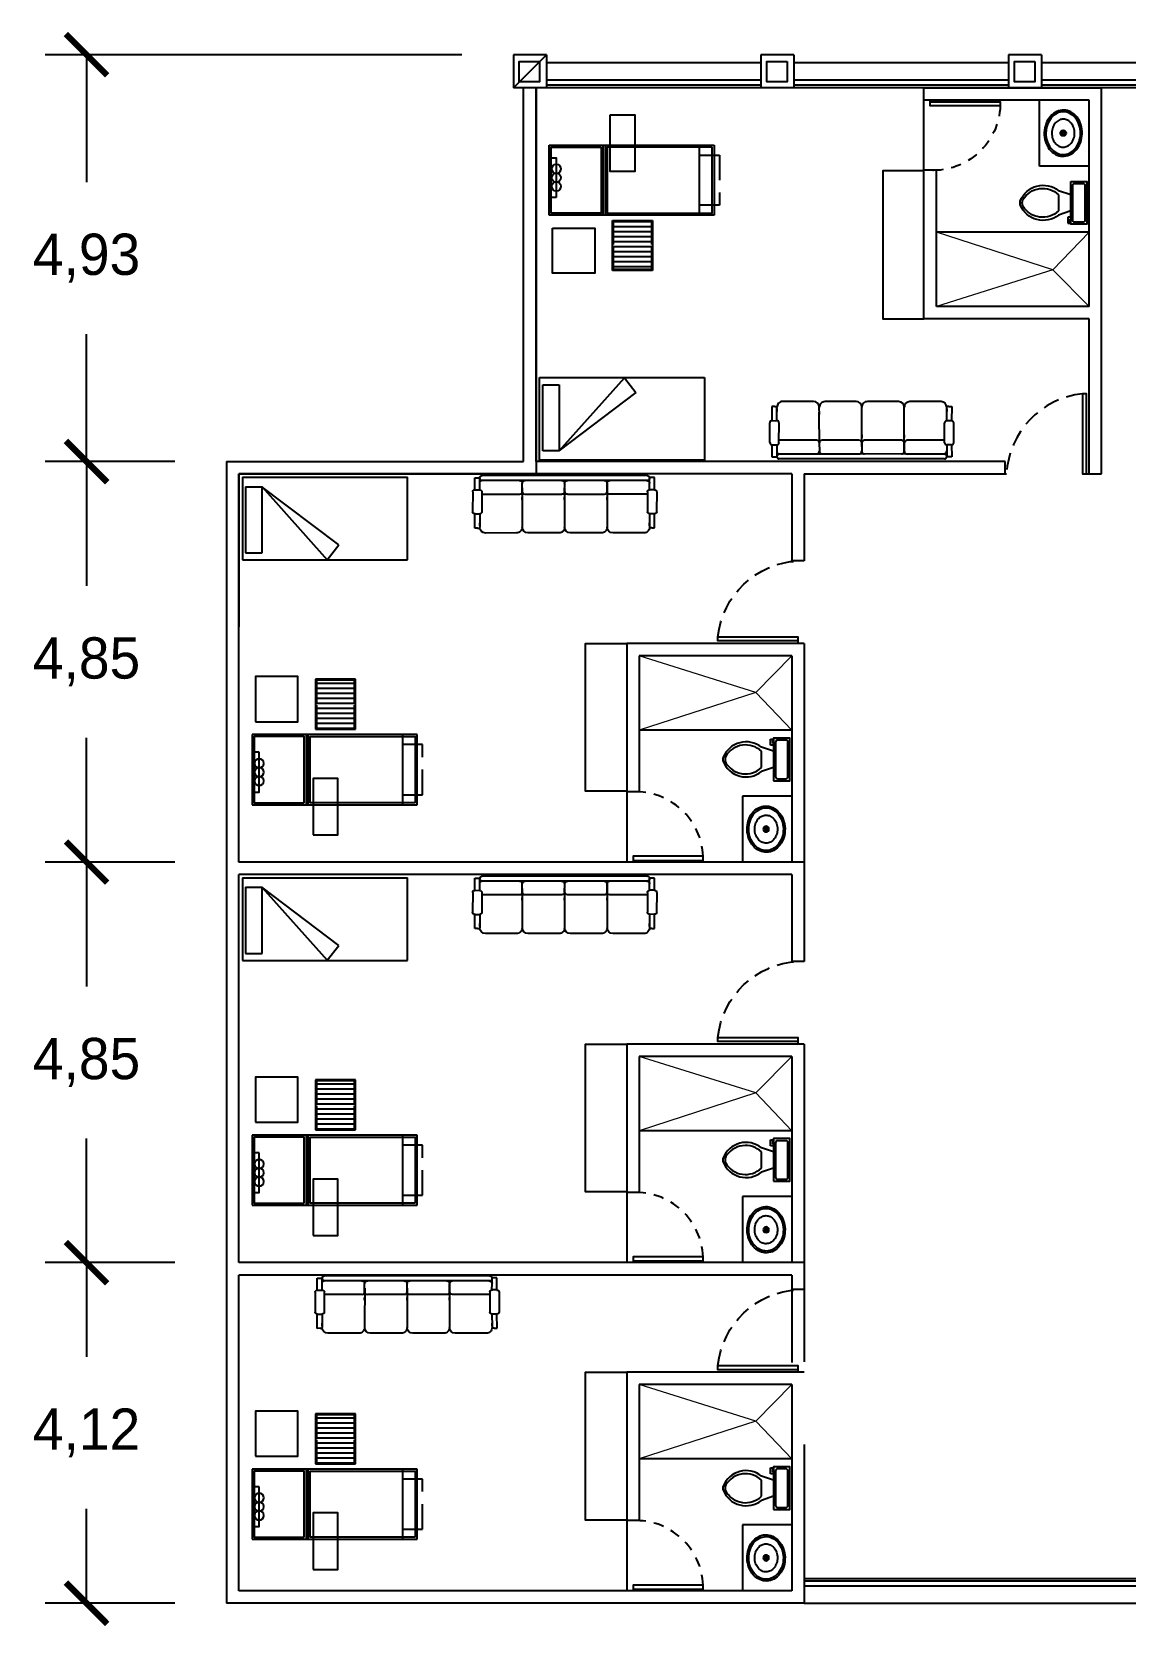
# Model space of a CAD drawing. Header units: millimetres. Extents: x -1615 to -538, y 177 to 397.
# Drawn here: x -1357.35 to -1344.1, y 226.9 to 246.2 of the extents above; entities that cross this region are included whole.
import ezdxf

# ---------------------------------------------------------------- set-up
doc = ezdxf.new("R2010")
doc.units = ezdxf.units.MM
for name, pattern in [('HIDDEN', [0.375, 0.25, -0.125]), ('HIDDEN2', [0.1875, 0.125, -0.0625]), ('OCULTA2', [0.3, 0.2, -0.1])]:
    doc.linetypes.add(name, pattern=pattern)
for name, color, linetype in [('MOB', 7, 'Continuous'), ('MUEB', 251, 'Continuous'), ('MUEBLES', 9, 'Continuous'), ('MUROS', 1, 'Continuous'), ('VENT', 4, 'Continuous'), ('VENTANAS', 4, 'Continuous')]:
    doc.layers.add(name, color=color, linetype=linetype)
doc.layers.add('venpu', color=7, linetype='Continuous', lineweight=15)
doc.styles.get("Standard").update_dxf_attribs({"font": 'stylu.ttf'})
doc.dimstyles.new('ISO-25', dxfattribs={"dimtxt": 0.5, "dimasz": 0.5, "dimexe": 0.5, "dimexo": 0.625, "dimtad": 0, "dimtih": 1, "dimtoh": 1, "dimtxsty": 'Standard', "dimblk": 'ARCHTICK', "dimcen": 2.5, "dimadec": 0, "dimazin": 0, "dimtfac": 1, "dimtmove": 0, "dimatfit": 3, "dimfxl": 0, "dimarcsym": 0})

# ---------------------------------------------------------------- blocks, each defined once
blk = doc.blocks.new('SILLON4')
at = {"layer": 'MOB'}
for p, q in [((0.609, 1.016), (0.262, 0.867)), ((0.719, 0.998), (0.696, 0.988)), ((0.706, 0.964), (0.699, 0.98)), ((0.719, 0.998), (0.751, 1.012)), ((0.751, 1.012), (0.818, 0.854)), ((0.136, 0.814), (-0.211, 0.665)), ((0.414, 0.34), (0.226, 0.778)), ((0.436, 0.289), (0.226, 0.777)), ((0.763, 0.83), (0.706, 0.964)), ((0.706, 0.964), (0.72, 0.932)), ((0.763, 0.83), (0.706, 0.964)), ((0.844, 0.576), (0.75, 0.797)), ((0.818, 0.854), (0.763, 0.83)), ((0.947, 0.62), (0.852, 0.84)), ((-0.337, 0.611), (-0.684, 0.462)), ((0.825, 0.6), (0.415, 0.424)), ((0.933, 0.586), (0.878, 0.562)), ((0.933, 0.586), (0.991, 0.452)), ((-0.81, 0.408), (-1.156, 0.26)), ((-0.81, 0.408), (-1.156, 0.26)), ((0.922, 0.396), (-0.922, -0.396)), ((-0.059, 0.137), (-0.247, 0.575)), ((0.898, 0.451), (-0.061, 0.038)), ((0.352, 0.398), (-0.058, 0.222)), ((0.358, 0.471), (0.37, 0.443)), ((0.891, 0.446), (0.481, 0.271)), ((0.878, 0.562), (0.909, 0.492)), ((0.909, 0.491), (0.936, 0.428)), ((0.991, 0.452), (0.936, 0.428)), ((-0.684, 0.29), (-0.72, 0.372)), ((-0.531, -0.066), (-0.696, 0.317)), ((-0.121, 0.195), (-0.531, 0.019)), ((-0.115, 0.268), (-0.103, 0.24)), ((0.397, 0.38), (0.436, 0.29)), ((-1.219, 0.167), (-1.251, 0.154)), ((-1.251, 0.154), (-1.183, -0.004)), ((-1.219, 0.167), (-1.196, 0.177)), ((-1.185, 0.154), (-1.192, 0.169)), ((-1.157, 0.087), (-1.192, 0.169)), ((-1.128, 0.02), (-1.185, 0.154)), ((-1.185, 0.154), (-1.172, 0.121)), ((-1.183, -0.004), (-1.128, 0.02)), ((-1, -0.214), (-1.094, 0.006)), ((-0.041, 0.047), (-0.945, -0.341)), ((-0.588, 0.065), (-0.576, 0.037)), ((-0.076, 0.177), (-0.037, 0.087)), ((-1.102, -0.258), (-1.197, -0.038)), ((-0.594, -0.008), (-1.013, -0.188)), ((-0.549, -0.026), (-0.51, -0.116)), ((-0.464, -0.135), (-0.534, -0.165)), ((-1.068, -0.272), (-1.013, -0.248)), ((-1.068, -0.272), (-1.011, -0.406)), ((-1.013, -0.248), (-0.955, -0.383)), ((-1.012, -0.251), (-0.979, -0.328)), ((-1.011, -0.406), (-0.956, -0.382)), ((-0.956, -0.382), (-0.959, -0.375))]:
    blk.add_line(p, q, dxfattribs=at)
for centre, radius, start, end in [((0.636, 0.953), 0.0686, 23.2236, 113.2236), ((0.163, 0.751), 0.0686, 23.2236, 113.2236), ((0.163, 0.751), 0.0686, 23.2236, 113.2236), ((0.289, 0.804), 0.0686, 113.2236, 203.2236), ((0.773, 0.807), 0.0257, 113.2236, 203.2236), ((0.829, 0.83), 0.0257, 23.2236, 113.2236), ((-0.31, 0.548), 0.0686, 23.2236, 113.2236), ((-0.31, 0.548), 0.0686, 23.2236, 113.2236), ((-0.184, 0.602), 0.0686, 113.2236, 203.2236), ((0.923, 0.61), 0.0257, 293.2236, 23.2236), ((-0.783, 0.345), 0.0686, 23.2236, 113.2236), ((-0.783, 0.345), 0.0686, 23.2236, 113.2236), ((-0.656, 0.399), 0.0686, 113.2236, 203.2236), ((0.365, 0.366), 0.0343, 23.2236, 113.2236), ((0.429, 0.392), 0.0343, 113.2236, 203.2236), ((0.868, 0.586), 0.0257, 203.2236, 293.2236), ((0.877, 0.478), 0.0343, 293.2236, 23.2236), ((0.908, 0.427), 0.0257, 23.2236, 113.2236), ((0.912, 0.419), 0.0257, 293.2236, 23.2236), ((-1.129, 0.197), 0.0686, 113.2236, 203.2236), ((-0.107, 0.163), 0.0343, 23.2236, 113.2236), ((-0.044, 0.19), 0.0343, 113.2236, 203.2236), ((0.404, 0.276), 0.0343, 293.2236, 23.2236), ((0.467, 0.302), 0.0343, 203.2236, 293.2236), ((-1.118, -0.004), 0.0257, 23.2236, 113.2236), ((-0.517, -0.012), 0.0343, 113.2236, 203.2236), ((-0.069, 0.073), 0.0343, 293.2236, 23.2236), ((-0.006, 0.1), 0.0343, 203.2236, 293.2236), ((-1.173, -0.028), 0.0257, 113.2236, 203.2236), ((-0.58, -0.039), 0.0343, 23.2236, 113.2236), ((-0.541, -0.13), 0.0343, 293.2236, 23.2236), ((-0.478, -0.103), 0.0343, 203.2236, 293.2236), ((-1.078, -0.248), 0.0257, 203.2236, 293.2236), ((-1.023, -0.224), 0.0257, 293.2236, 23.2236), ((-0.955, -0.318), 0.0257, 203.2236, 293.2236), ((-0.935, -0.365), 0.0257, 113.2236, 203.2236), ((-0.932, -0.372), 0.0257, 203.2236, 293.2236)]:
    blk.add_arc(centre, radius, start, end, dxfattribs=at)
blk = doc.blocks.new('A$C63B07002')
at = {"layer": 'MOB', "xscale": -1, "rotation": 51.18713273036943}
blk.add_blockref('SILLON4', (1.259, 0.489), dxfattribs=at)
blk = doc.blocks.new('Sink - Oval top')
for p, q in [((-1, 0), (1, 0)), ((0, 1), (0, -1))]:
    blk.add_line(p, q)
at = {"linetype": 'Continuous'}
for points in [[(-12.23, 0.39, 0.117634), (-11.46, -3.36, 0.104469), (-8.88, -6.8, 0.090016), (-5.08, -9.07, 0.08192), (-0.32, -10.02, 0.08192), (4.49, -9.38, 0.090016), (8.42, -7.36, 0.104469), (11.22, -4.09, 0.117634), (12.23, -0.39, 0.117634), (11.46, 3.36, 0.104469), (8.88, 6.8, 0.090016), (5.08, 9.07, 0.08192), (0.32, 10.02, 0.08192), (-4.49, 9.38, 0.090016), (-8.42, 7.36, 0.104469), (-11.22, 4.09, 0.117634)], [(-11.29, 0.16, 0.118622), (-10.52, -3.25, 0.104678), (-8.07, -6.36, 0.089562), (-4.54, -8.37, 0.081185), (-0.13, -9.15, 0.081185), (4.3, -8.49, 0.089562), (7.89, -6.58, 0.104678), (10.42, -3.55, 0.118622), (11.29, -0.16, 0.118622), (10.52, 3.25, 0.104678), (8.07, 6.36, 0.089562), (4.54, 8.37, 0.081185), (0.13, 9.15, 0.081185), (-4.3, 8.49, 0.089562), (-7.89, 6.58, 0.104678), (-10.42, 3.55, 0.118622)], [(-7.42, 0.08, 0.118283), (-6.91, -2.17, 0.104607), (-5.29, -4.21, 0.089718), (-2.97, -5.53, 0.081436), (-0.07, -6.04, 0.081436), (2.84, -5.59, 0.089718), (5.2, -4.33, 0.104607), (6.86, -2.32, 0.118283), (7.42, -0.08, 0.118283), (6.91, 2.17, 0.104607), (5.29, 4.21, 0.089718), (2.97, 5.53, 0.081436), (0.07, 6.04, 0.081436), (-2.84, 5.59, 0.089718), (-5.2, 4.33, 0.104607), (-6.86, 2.32, 0.118283)]]:
    blk.add_lwpolyline(points, format="xyb", close=True, dxfattribs=at)
for radius in [1.5, 1]:
    blk.add_circle((0, 0), radius)
blk = doc.blocks.new('Toilet - top')
for p, q in [((9.5, -6), (9.5, -2)), ((-10, -8.5), (-8, -8.5)), ((-10, -9.5), (-10, -8.5)), ((-7, -9.5), (-10, -9.5)), ((-8, -8.5), (-8, -8)), ((-7, -8), (-7, -9.5)), ((-4, -8), (-6, -14)), ((4, -14), (-4, -14)), ((4, -8), (6, -14))]:
    blk.add_line(p, q)
blk.add_lwpolyline([(10.5, -8), (10.5, 0), (-10.5, 0), (-10.5, -8)], close=True)
for points in [[(-9.5, -2), (-9.5, -6)], [(8.5, -1), (-8.5, -1)], [(-8.5, -7), (8.5, -7)]]:
    blk.add_lwpolyline(points)
for centre, radius, start, end in [((-8.62, -1.88), 0.884, 81.8699, 188.1301), ((-8.62, -6.12), 0.884, 171.8699, 278.1301), ((8.62, -1.88), 0.884, 351.8699, 98.1301), ((8.62, -6.12), 0.884, 261.8699, 8.1301), ((3.52, -21.58), 12.17, 141.46911, 247.97143), ((4.2, -21.82), 11.33, 136.36773, 238.94682), ((-3.52, -21.58), 12.17, 292.02843, 38.53071), ((-4.2, -21.82), 11.33, 301.05301, 43.63209), ((0, -27.88), 4, 245.73182, 294.26817), ((0, -29), 4, 254.86053, 285.13947)]:
    blk.add_arc(centre, radius, start, end)
blk = doc.blocks.new('A$C3FDD2C79')
at = {"layer": 'VENT'}
blk.add_line((0, 0.02), (0, 0), dxfattribs=at)
blk.add_lwpolyline([(0, 0.02), (0.85, 0.02), (0.85, 0.07), (0, 0.07)], close=True, dxfattribs=at)
at = {"layer": 'VENT', "linetype": 'HIDDEN2'}
blk.add_arc((0.035, 0.036), 0.815, 2.3785, 92.4407, dxfattribs=at)
blk = doc.blocks.new('MESEXP')
for p, q in [((-0.825, -0.35), (-0.825, 0.35)), ((-0.825, 0.35), (0.825, 0.35)), ((-0.679, 0.35), (-0.679, -0.35)), ((0.825, 0.35), (0.825, -0.35)), ((0.825, -0.35), (-0.825, -0.35))]:
    blk.add_line(p, q)
for points in [[(-0.805, -0.33), (0.245, -0.33), (0.245, 0.33), (-0.805, 0.33)], [(0.305, -0.33), (0.305, 0.33), (0.805, 0.33), (0.805, -0.33)], [(0.754, 0.174), (0.822, 0.174), (0.822, -0.224), (0.754, -0.224)]]:
    blk.add_lwpolyline(points, close=True)
blk.add_lwpolyline([(0.285, -0.35), (0.265, -0.35), (0.265, 0.35), (0.285, 0.35), (0.285, -0.35)])
at = {"linetype": 'HIDDEN'}
blk.add_lwpolyline([(-0.679, -0.25), (-0.879, -0.25), (-0.879, 0.25), (-0.679, 0.25)], dxfattribs=at)
for centre in [(0.754, 0.063), (0.754, -0.025), (0.754, -0.113)]:
    blk.add_circle(centre, 0.046)
blk = doc.blocks.new('3520105')
at = {"layer": 'MOB'}
for p, q in [((-0.195, -0.262), (-0.195, 0.238)), ((-0.195, 0.238), (0.205, 0.238)), ((-0.185, -0.002), (-0.185, 0.228)), ((-0.185, 0.228), (0.195, 0.228)), ((0.195, 0.198), (-0.185, 0.198)), ((0.195, 0.228), (0.195, -0.002)), ((0.205, 0.238), (0.205, -0.262)), ((0.195, 0.148), (-0.185, 0.148)), ((0.195, 0.098), (-0.185, 0.098)), ((0.195, 0.048), (-0.185, 0.048)), ((0.195, -0.002), (-0.185, -0.002)), ((-0.185, -0.252), (-0.185, -0.022)), ((0.195, -0.052), (-0.185, -0.052)), ((0.195, -0.102), (-0.185, -0.102)), ((0.195, -0.152), (-0.185, -0.152)), ((0.195, -0.022), (0.195, -0.252)), ((0.205, -0.002), (0.205, -0.002)), ((0.205, -0.022), (0.205, -0.022)), ((0.205, -0.262), (-0.195, -0.262)), ((0.195, -0.202), (-0.185, -0.202)), ((0.195, -0.252), (-0.185, -0.252))]:
    blk.add_line(p, q, dxfattribs=at)
blk = doc.blocks.new('A$C31F15ED4')
at = {"layer": 'VENT'}
blk.add_line((0, 0.03), (0, 0), dxfattribs=at)
blk.add_lwpolyline([(0, 0.03), (0.97, 0.03), (0.97, 0.08), (0, 0.08)], close=True, dxfattribs=at)
at = {"layer": 'VENT', "linetype": 'OCULTA2'}
blk.add_arc((-0.051, -0.025), 1.026, 5.8587, 87.1721, dxfattribs=at)
blk = doc.blocks.new('_ArchTick')
at = {"color": 0, "linetype": 'ByBlock', "const_width": 0.15}
blk.add_lwpolyline([(-0.5, -0.5), (0.5, 0.5)], dxfattribs=at)
blk = doc.blocks.new('*D326')
at = {"color": 0, "lineweight": -2}
for p, q in [((-1355.612, 231.301), (-1357.183, 231.301)), ((-1356.683, 231.301), (-1356.683, 230.159)), ((-1356.683, 227.177), (-1356.683, 228.319)), ((-1355.612, 227.177), (-1357.183, 227.177))]:
    blk.add_line(p, q, dxfattribs=at)
at = {"layer": 'Defpoints', "color": 0}
for p in [(-1356.683, 231.301), (-1354.987, 231.301), (-1354.987, 227.177)]:
    blk.add_point(p, dxfattribs=at)
at = {"color": 0, "lineweight": -2, "xscale": 0.5, "yscale": 0.5, "zscale": 0.5}
for p, rotation in [((-1356.683, 231.301), 90), ((-1356.683, 227.177), 270)]:
    blk.add_blockref('_ArchTick', p, dxfattribs=dict(at, rotation=rotation))
at = {"color": 0, "insert": (-1356.683, 229.239), "char_height": 0.5, "attachment_point": 5}
blk.add_mtext('4,12', dxfattribs=at)
blk = doc.blocks.new('*D327')
at = {"color": 0, "lineweight": -2}
for p, q in [((-1355.612, 236.151), (-1357.183, 236.151)), ((-1356.683, 236.151), (-1356.683, 234.646)), ((-1356.683, 231.301), (-1356.683, 232.805)), ((-1355.612, 231.301), (-1357.183, 231.301))]:
    blk.add_line(p, q, dxfattribs=at)
at = {"layer": 'Defpoints', "color": 0}
for p in [(-1356.683, 236.151), (-1354.987, 236.151), (-1354.987, 231.301)]:
    blk.add_point(p, dxfattribs=at)
at = {"color": 0, "lineweight": -2, "xscale": 0.5, "yscale": 0.5, "zscale": 0.5}
for p, rotation in [((-1356.683, 236.151), 90), ((-1356.683, 231.301), 270)]:
    blk.add_blockref('_ArchTick', p, dxfattribs=dict(at, rotation=rotation))
at = {"color": 0, "insert": (-1356.683, 233.726), "char_height": 0.5, "attachment_point": 5}
blk.add_mtext('4,85', dxfattribs=at)
blk = doc.blocks.new('*D328')
at = {"color": 0, "lineweight": -2}
for p, q in [((-1355.612, 241.001), (-1357.183, 241.001)), ((-1356.683, 241.001), (-1356.683, 239.496)), ((-1356.683, 236.151), (-1356.683, 237.655)), ((-1355.612, 236.151), (-1357.183, 236.151))]:
    blk.add_line(p, q, dxfattribs=at)
at = {"layer": 'Defpoints', "color": 0}
for p in [(-1356.683, 241.001), (-1354.987, 241.001), (-1354.987, 236.151)]:
    blk.add_point(p, dxfattribs=at)
at = {"color": 0, "lineweight": -2, "xscale": 0.5, "yscale": 0.5, "zscale": 0.5}
for p, rotation in [((-1356.683, 241.001), 90), ((-1356.683, 236.151), 270)]:
    blk.add_blockref('_ArchTick', p, dxfattribs=dict(at, rotation=rotation))
at = {"color": 0, "insert": (-1356.683, 238.576), "char_height": 0.5, "attachment_point": 5}
blk.add_mtext('4,85', dxfattribs=at)
blk = doc.blocks.new('*D329')
at = {"color": 0, "lineweight": -2}
for p, q in [((-1352.137, 245.927), (-1357.183, 245.927)), ((-1356.683, 245.927), (-1356.683, 244.384)), ((-1356.683, 241.001), (-1356.683, 242.544)), ((-1355.612, 241.001), (-1357.183, 241.001))]:
    blk.add_line(p, q, dxfattribs=at)
at = {"layer": 'Defpoints', "color": 0}
for p in [(-1356.683, 245.927), (-1351.512, 245.927), (-1354.987, 241.001)]:
    blk.add_point(p, dxfattribs=at)
at = {"color": 0, "lineweight": -2, "xscale": 0.5, "yscale": 0.5, "zscale": 0.5}
for p, rotation in [((-1356.683, 245.927), 90), ((-1356.683, 241.001), 270)]:
    blk.add_blockref('_ArchTick', p, dxfattribs=dict(at, rotation=rotation))
at = {"color": 0, "insert": (-1356.683, 243.464), "char_height": 0.5, "attachment_point": 5}
blk.add_mtext('4,93', dxfattribs=at)

msp = doc.modelspace()

# ---------------------------------------------------------------- linework, layer by layer
for p, q in [((-1346.537, 244.527), (-1346.537, 245.377)), ((-1350.137, 237.001), (-1350.137, 236.151)), ((-1350.137, 232.151), (-1350.137, 231.301)), ((-1350.137, 228.177), (-1350.137, 227.327))]:
    msp.add_line(p, q)
at = {"layer": 'MOB'}
for points in [[(-1346.537, 244.519), (-1347.037, 244.519), (-1347.037, 242.729), (-1346.537, 242.729)], [(-1350.137, 237.008), (-1350.637, 237.008), (-1350.637, 238.798), (-1350.137, 238.798)], [(-1350.137, 232.158), (-1350.637, 232.158), (-1350.637, 233.948), (-1350.137, 233.948)], [(-1350.137, 228.184), (-1350.637, 228.184), (-1350.637, 229.974), (-1350.137, 229.974)]]:
    msp.add_lwpolyline(points, close=True, dxfattribs=at)
at = {"layer": 'MUEB'}
for p, q in [((-1345.137, 244.577), (-1345.137, 245.377)), ((-1344.537, 244.577), (-1345.137, 244.577)), ((-1351.195, 242.017), (-1349.195, 242.017)), ((-1351.195, 241.017), (-1351.195, 242.017)), ((-1351.156, 241.931), (-1350.956, 241.931)), ((-1351.156, 241.131), (-1351.156, 241.931)), ((-1350.957, 241.132), (-1350.166, 242.015)), ((-1350.956, 241.931), (-1350.956, 241.131)), ((-1350.166, 242.015), (-1350.026, 241.835)), ((-1349.195, 242.017), (-1349.195, 241.017)), ((-1350.026, 241.835), (-1350.961, 241.131)), ((-1350.956, 241.131), (-1351.156, 241.131)), ((-1349.195, 241.017), (-1351.195, 241.017)), ((-1354.795, 240.81), (-1354.795, 239.81)), ((-1354.795, 240.81), (-1352.795, 240.81)), ((-1352.795, 239.81), (-1352.795, 240.81)), ((-1354.756, 240.696), (-1354.756, 239.896)), ((-1354.756, 240.696), (-1354.551, 240.696)), ((-1353.626, 239.992), (-1354.561, 240.696)), ((-1354.557, 240.695), (-1353.766, 239.812)), ((-1354.556, 239.896), (-1354.556, 240.696)), ((-1353.766, 239.812), (-1353.626, 239.992)), ((-1354.795, 239.81), (-1352.795, 239.81)), ((-1354.756, 239.896), (-1354.556, 239.896)), ((-1348.737, 236.951), (-1348.737, 236.151)), ((-1348.137, 236.951), (-1348.737, 236.951)), ((-1354.795, 235.96), (-1354.795, 234.96)), ((-1354.795, 235.96), (-1352.795, 235.96)), ((-1352.795, 234.96), (-1352.795, 235.96)), ((-1354.756, 235.846), (-1354.756, 235.046)), ((-1354.756, 235.846), (-1354.551, 235.846)), ((-1353.626, 235.142), (-1354.561, 235.846)), ((-1354.557, 235.845), (-1353.766, 234.962)), ((-1354.556, 235.046), (-1354.556, 235.846)), ((-1353.766, 234.962), (-1353.626, 235.142)), ((-1354.795, 234.96), (-1352.795, 234.96)), ((-1354.756, 235.046), (-1354.556, 235.046)), ((-1348.737, 232.101), (-1348.737, 231.301)), ((-1348.137, 232.101), (-1348.737, 232.101)), ((-1348.737, 228.127), (-1348.737, 227.327)), ((-1348.137, 228.127), (-1348.737, 228.127))]:
    msp.add_line(p, q, dxfattribs=at)
at = {"layer": 'MUEBLES'}
for points in [[(-1350.338, 245.198), (-1350.04, 245.198), (-1350.04, 244.514), (-1350.338, 244.514)], [(-1351.038, 243.827), (-1350.524, 243.827), (-1350.524, 243.281), (-1351.038, 243.281)], [(-1354.638, 237.851), (-1354.124, 237.851), (-1354.124, 238.397), (-1354.638, 238.397)], [(-1353.938, 236.479), (-1353.64, 236.479), (-1353.64, 237.163), (-1353.938, 237.163)], [(-1354.638, 233.001), (-1354.124, 233.001), (-1354.124, 233.547), (-1354.638, 233.547)], [(-1353.938, 231.629), (-1353.64, 231.629), (-1353.64, 232.313), (-1353.938, 232.313)], [(-1354.638, 228.958), (-1354.124, 228.958), (-1354.124, 229.504), (-1354.638, 229.504)], [(-1353.938, 227.587), (-1353.64, 227.587), (-1353.64, 228.271), (-1353.938, 228.271)]]:
    msp.add_lwpolyline(points, close=True, dxfattribs=at)
at = {"layer": 'MUROS'}
for p, q in [((-1351.112, 245.927), (-1351.512, 245.927)), ((-1351.512, 245.927), (-1351.512, 245.527)), ((-1351.112, 245.924), (-1351.512, 245.527)), ((-1351.112, 245.927), (-1351.112, 245.527)), ((-1348.512, 245.927), (-1348.512, 245.527)), ((-1348.112, 245.927), (-1348.512, 245.927)), ((-1348.112, 245.927), (-1348.112, 245.527)), ((-1345.112, 245.927), (-1345.512, 245.927)), ((-1345.512, 245.927), (-1345.512, 245.527)), ((-1345.112, 245.927), (-1345.112, 245.527)), ((-1351.112, 245.527), (-1351.512, 245.527)), ((-1351.387, 241.001), (-1351.387, 245.527)), ((-1351.387, 241.377), (-1351.387, 245.527)), ((-1351.237, 241.001), (-1351.237, 245.527)), ((-1351.237, 245.527), (-1351.237, 240.827)), ((-1348.112, 245.527), (-1348.512, 245.527)), ((-1345.112, 245.527), (-1345.512, 245.527)), ((-1344.537, 242.879), (-1344.537, 245.377)), ((-1344.537, 242.879), (-1344.537, 245.377)), ((-1344.387, 240.851), (-1344.387, 245.527)), ((-1346.387, 244.527), (-1346.537, 244.527)), ((-1346.537, 242.729), (-1346.537, 244.527)), ((-1346.387, 242.879), (-1346.387, 244.527)), ((-1344.537, 243.779), (-1346.387, 243.779)), ((-1344.537, 242.879), (-1346.387, 242.879)), ((-1344.537, 242.729), (-1346.537, 242.729)), ((-1344.537, 240.851), (-1344.537, 242.729)), ((-1354.987, 241.001), (-1351.387, 241.001)), ((-1354.987, 241.001), (-1354.987, 227.177)), ((-1345.553, 241.001), (-1351.237, 241.001)), ((-1345.553, 240.851), (-1345.553, 241.001)), ((-1354.837, 240.851), (-1351.237, 240.851)), ((-1354.837, 240.851), (-1354.837, 239.001)), ((-1354.837, 236.151), (-1354.837, 240.851)), ((-1348.137, 240.851), (-1354.837, 240.851)), ((-1348.137, 240.851), (-1348.137, 239.792)), ((-1347.987, 240.851), (-1347.987, 239.799)), ((-1347.987, 240.851), (-1345.537, 240.851)), ((-1344.537, 240.851), (-1344.387, 240.851)), ((-1347.987, 239.799), (-1348.137, 239.799)), ((-1347.987, 238.798), (-1350.137, 238.798)), ((-1350.137, 238.798), (-1350.137, 237.001)), ((-1347.987, 238.798), (-1347.987, 236.151)), ((-1349.987, 238.648), (-1349.987, 237.001)), ((-1348.137, 238.648), (-1349.987, 238.648)), ((-1348.137, 238.648), (-1348.137, 236.151)), ((-1348.137, 238.648), (-1348.137, 236.151)), ((-1348.137, 237.748), (-1349.987, 237.748)), ((-1349.987, 237.001), (-1350.137, 237.001)), ((-1348.137, 236.151), (-1354.837, 236.151)), ((-1347.987, 236.151), (-1351.237, 236.151)), ((-1347.987, 236.151), (-1347.987, 236.151)), ((-1347.987, 236.151), (-1347.987, 234.949)), ((-1354.837, 231.301), (-1354.837, 236.001)), ((-1348.137, 236.001), (-1354.837, 236.001)), ((-1348.137, 236.001), (-1348.137, 234.942)), ((-1347.987, 234.949), (-1348.137, 234.949)), ((-1347.987, 233.948), (-1350.137, 233.948)), ((-1350.137, 233.948), (-1350.137, 232.151)), ((-1349.987, 233.798), (-1349.987, 232.151)), ((-1348.137, 233.798), (-1349.987, 233.798)), ((-1348.137, 233.798), (-1348.137, 231.301)), ((-1348.137, 233.798), (-1348.137, 231.301)), ((-1347.987, 233.948), (-1347.987, 231.301)), ((-1348.137, 232.898), (-1349.987, 232.898)), ((-1349.987, 232.151), (-1350.137, 232.151)), ((-1348.137, 231.301), (-1354.837, 231.301)), ((-1347.987, 231.301), (-1351.237, 231.301)), ((-1347.987, 231.301), (-1347.987, 231.301)), ((-1347.987, 231.301), (-1347.987, 230.099)), ((-1354.837, 227.327), (-1354.837, 231.151)), ((-1348.137, 231.151), (-1354.837, 231.151)), ((-1348.137, 231.151), (-1348.137, 230.092)), ((-1347.987, 230.975), (-1348.137, 230.975)), ((-1347.987, 229.974), (-1350.137, 229.974)), ((-1350.137, 229.974), (-1350.137, 228.177)), ((-1349.987, 229.824), (-1349.987, 228.177)), ((-1348.137, 229.824), (-1349.987, 229.824)), ((-1348.137, 229.824), (-1348.137, 227.327)), ((-1348.137, 229.824), (-1348.137, 227.327)), ((-1347.987, 229.098), (-1347.987, 227.177)), ((-1348.137, 228.924), (-1349.987, 228.924)), ((-1349.987, 228.177), (-1350.137, 228.177)), ((-1348.137, 227.327), (-1354.837, 227.327)), ((-1347.987, 227.327), (-1347.987, 227.327)), ((-1347.987, 227.177), (-1354.987, 227.177))]:
    msp.add_line(p, q, dxfattribs=at)
for points in [[(-1351.194, 245.843), (-1351.194, 245.597), (-1351.441, 245.597), (-1351.441, 245.843)], [(-1348.194, 245.843), (-1348.194, 245.597), (-1348.441, 245.597), (-1348.441, 245.843)], [(-1345.194, 245.843), (-1345.194, 245.597), (-1345.441, 245.597), (-1345.441, 245.843)]]:
    msp.add_lwpolyline(points, close=True, dxfattribs=at)
msp.add_lwpolyline([(-1344.537, 245.377), (-1346.537, 245.377), (-1346.537, 245.527), (-1344.387, 245.527)], dxfattribs=at)
at = {"layer": 'venpu'}
for p, q in [((-1344.974, 243.321), (-1346.387, 243.779)), ((-1344.974, 243.321), (-1344.537, 243.779)), ((-1344.974, 243.321), (-1346.387, 242.879)), ((-1344.537, 242.879), (-1344.974, 243.321)), ((-1348.574, 238.206), (-1349.987, 238.648)), ((-1348.137, 238.648), (-1348.574, 238.206)), ((-1348.574, 238.206), (-1349.987, 237.748)), ((-1348.574, 238.206), (-1348.137, 237.748)), ((-1348.574, 233.356), (-1349.987, 233.798)), ((-1348.137, 233.798), (-1348.574, 233.356)), ((-1348.574, 233.356), (-1349.987, 232.898)), ((-1348.574, 233.356), (-1348.137, 232.898)), ((-1348.574, 229.382), (-1349.987, 229.824)), ((-1348.137, 229.824), (-1348.574, 229.382)), ((-1348.574, 229.382), (-1349.987, 228.924)), ((-1348.574, 229.382), (-1348.137, 228.924))]:
    msp.add_line(p, q, dxfattribs=at)
at = {"layer": 'VENTANAS'}
for p, q in [((-1348.512, 245.827), (-1351.112, 245.827)), ((-1345.512, 245.827), (-1348.112, 245.827)), ((-1342.512, 245.827), (-1345.112, 245.827)), ((-1348.512, 245.617), (-1351.112, 245.617)), ((-1348.512, 245.557), (-1351.112, 245.557)), ((-1345.512, 245.617), (-1348.112, 245.617)), ((-1345.512, 245.557), (-1348.112, 245.557)), ((-1342.512, 245.617), (-1345.112, 245.617)), ((-1342.512, 245.557), (-1345.112, 245.557)), ((-1348.512, 245.527), (-1351.112, 245.527)), ((-1345.512, 245.527), (-1348.112, 245.527)), ((-1342.512, 245.527), (-1345.112, 245.527)), ((-1347.987, 227.477), (-1338.812, 227.477)), ((-1347.987, 227.447), (-1338.812, 227.447)), ((-1347.987, 227.387), (-1338.812, 227.387)), ((-1347.987, 227.177), (-1321.687, 227.177))]:
    msp.add_line(p, q, dxfattribs=at)

# ---------------------------------------------------------------- block references
at = {"xscale": -1, "rotation": 180}
msp.add_blockref('A$C3FDD2C79', (-1346.462, 245.377), dxfattribs=at)
at = {"rotation": 90}
msp.add_blockref('A$C31F15ED4', (-1344.537, 240.851), dxfattribs=at)
at = {"xscale": -1}
for p in [(-1348.064, 238.798), (-1348.064, 233.948), (-1348.064, 229.974)]:
    msp.add_blockref('A$C31F15ED4', p, dxfattribs=at)
for p in [(-1350.062, 236.151), (-1350.062, 231.301), (-1350.062, 227.327)]:
    msp.add_blockref('A$C3FDD2C79', p)
at = {"layer": 'MOB', "linetype": 'Continuous', "yscale": 1.211759999999913, "zscale": 1.21176}
for p, xscale, rotation in [((-1350.078, 244.408), 1.211759999999726, 179.9950976112162), ((-1353.678, 237.27), -1.211759999999726, 0.004902388783802891), ((-1353.678, 232.42), -1.211759999999726, 0.004902388783802891), ((-1353.678, 228.377), -1.211759999999726, 0.004902388783802891)]:
    msp.add_blockref('MESEXP', p, dxfattribs=dict(at, xscale=xscale, rotation=rotation))
at = {"layer": 'MOB', "yscale": 1.211759999999913, "zscale": 1.21176}
for p, xscale, rotation in [((-1350.061, 243.601), 1.211759999999726, 179.9950976112162), ((-1353.661, 238.077), -1.211759999999726, 0.004902388783802891), ((-1353.661, 233.227), -1.211759999999726, 0.004902388783802891), ((-1353.661, 229.184), -1.211759999999726, 0.004902388783802891)]:
    msp.add_blockref('3520105', p, dxfattribs=dict(at, xscale=xscale, rotation=rotation))
at = {"layer": 'MUEB', "rotation": 270}
for name, p, xscale, yscale, zscale in [('Sink - Oval top', (-1344.85, 244.977), 0.02288834281034724, 0.02288834281034724, 0.02288834281040316), ('Toilet - top', (-1344.562, 244.133), -0.02459040943085711, 0.02459040943108448, 0.02459040943121208), ('Toilet - top', (-1348.162, 237.394), 0.02459040943131185, 0.02459040943108448, 0.02459040943121208), ('Sink - Oval top', (-1348.45, 236.55), -0.02288834281034724, 0.02288834281034724, 0.02288834281040316), ('Toilet - top', (-1348.162, 232.544), 0.02459040943131185, 0.02459040943108448, 0.02459040943121208), ('Sink - Oval top', (-1348.45, 231.7), -0.02288834281034724, 0.02288834281034724, 0.02288834281040316), ('Toilet - top', (-1348.162, 228.57), 0.02459040943131185, 0.02459040943108448, 0.02459040943121208), ('Sink - Oval top', (-1348.45, 227.726), -0.02288834281034724, 0.02288834281034724, 0.02288834281040316)]:
    msp.add_blockref(name, p, dxfattribs=dict(at, xscale=xscale, yscale=yscale, zscale=zscale))
at = {"layer": 'VENTANAS', "xscale": -1, "rotation": 27.95735453215661}
msp.add_blockref('A$C63B07002', (-1345.949, 241.191), dxfattribs=at)
at = {"layer": 'VENTANAS'}
for p, rotation in [((-1349.549, 240.672), 152.0426454678434), ((-1343.483, 238.38), 242.0426454678434), ((-1349.549, 235.822), 152.0426454678434), ((-1351.458, 230.982), 152.0426454678434)]:
    msp.add_blockref('A$C63B07002', p, dxfattribs=dict(at, rotation=rotation))

# ---------------------------------------------------------------- dimensions: what is measured, and where the dimension line sits
for base, p1, p2, picture, middle in [((-1356.683, 245.927), (-1354.987, 241.001), (-1351.512, 245.927), '*D329', (-1356.683, 243.464)), ((-1356.683, 241.001), (-1354.987, 236.151), (-1354.987, 241.001), '*D328', (-1356.683, 238.576)), ((-1356.683, 236.151), (-1354.987, 231.301), (-1354.987, 236.151), '*D327', (-1356.683, 233.726))]:
    dim = msp.add_linear_dim(base=base, p1=p1, p2=p2, angle=90, dimstyle='ISO-25', override={"dimtmove": 1})
    dim.commit()
    dim.dimension.update_dxf_attribs({"geometry": picture, "text_midpoint": middle})
dim = msp.add_linear_dim(base=(-1356.683, 231.301), p1=(-1354.987, 227.177), p2=(-1354.987, 231.301), angle=90, dimstyle='ISO-25')
dim.commit()
dim.dimension.update_dxf_attribs({"geometry": '*D326', "text_midpoint": (-1356.683, 229.239)})

doc.saveas('drawing.dxf')
